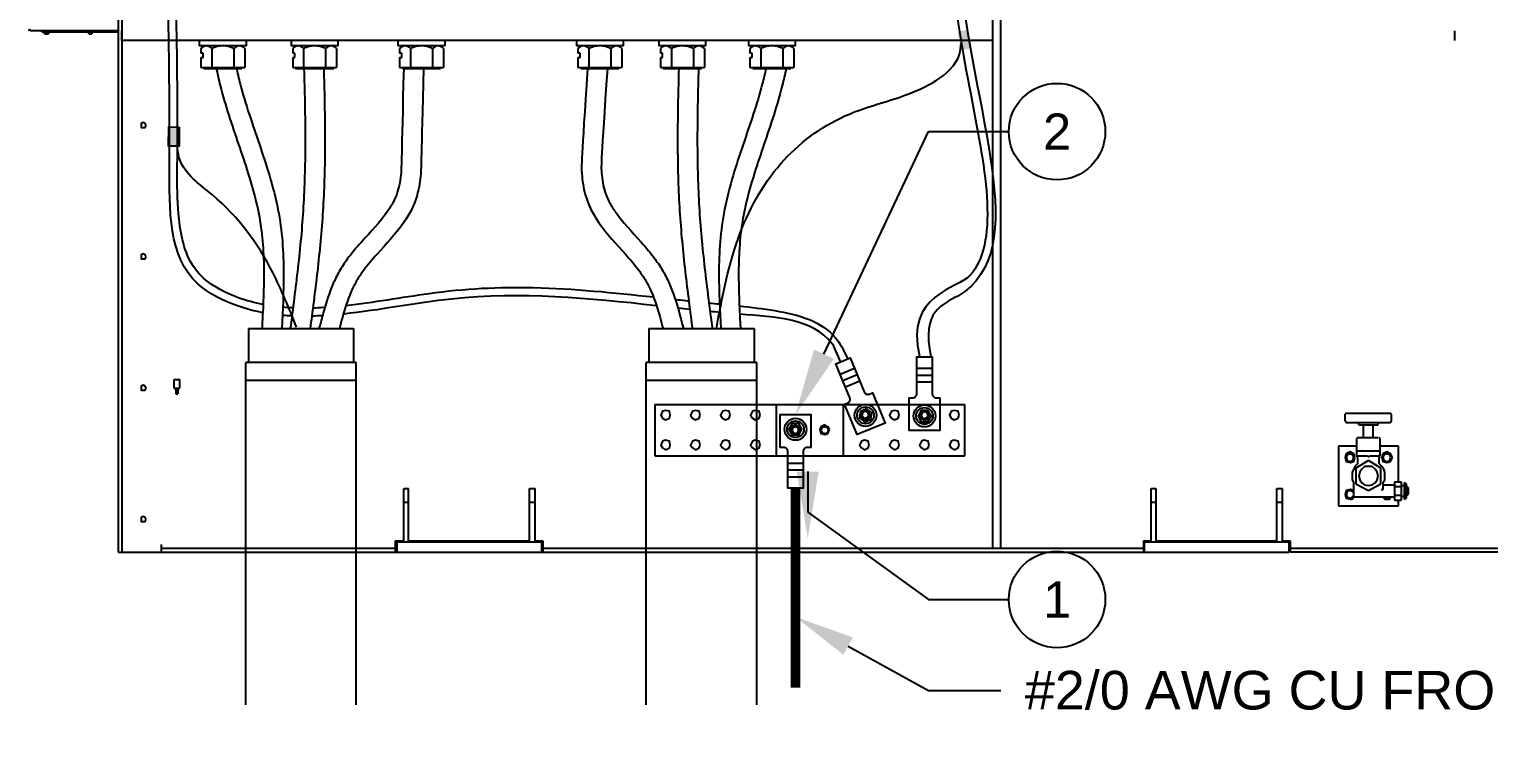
# Model space of a CAD drawing. Header units: feet. Extents: x 0.3 to 98.5, y -18.6 to 31.5.
# Drawn here: x 30.802 to 34.583, y 15.533 to 17.345 of the extents above; entities that cross this region are included whole.
import ezdxf
from ezdxf import colors
from ezdxf.entities.mleader import LeaderData, LeaderLine
from ezdxf.enums import TextEntityAlignment as Align
from ezdxf.math import Vec2, Vec3

# ---------------------------------------------------------------- set-up
doc = ezdxf.new("R2010")
doc.units = ezdxf.units.FT
doc.header["$MEASUREMENT"] = 0
doc.set_wipeout_variables(frame=1)
for name, color, linetype in [('6 IN SCH80 PVC PIPING', 4, 'Continuous'), ('E-CABL-ACMV', 1, 'AC_CABLE'), ('E-CABL-GND', 3, 'Continuous'), ('E-DETL', 1, 'Continuous'), ('G-ANNO-TEXT', 1, 'Continuous')]:
    doc.layers.add(name, color=color, linetype=linetype)
doc.styles.add('NEI-A', font='arial.ttf')
doc.styles.get("Standard").update_dxf_attribs({"font": 'arial.ttf'})
doc.linetypes.add('AC_CABLE', pattern='A,1,-0.2,["AC",Standard,S=0.1,R=0,X=-0.1,Y=-0.05],-0.2', length=1.4)

# ---------------------------------------------------------------- blocks, each defined once
blk = doc.blocks.new('one hole ground lug')
at = {"layer": 'E-DETL', "color": 4, "linetype": 'Continuous'}
blk.add_lwpolyline([(60.5814, 24.5405), (60.5639, 24.5405), (60.5639, 24.7044), (60.7161, 24.7044), (60.7161, 24.5405), (60.6986, 24.5405, 0.414214), (60.6786, 24.5205), (60.6786, 24.3362), (60.6014, 24.3362), (60.6014, 24.5205, 0.414214)], format="xyb", close=True, dxfattribs=at)
blk.add_lwpolyline([(60.6233, 24.6035), (60.656, 24.6035), (60.6724, 24.6319), (60.656, 24.6602), (60.6233, 24.6602), (60.6069, 24.6319)], close=True, dxfattribs=at)
for points in [[(60.6014, 24.4624), (60.6786, 24.4624)], [(60.6014, 24.4284), (60.6786, 24.4284)], [(60.6014, 24.3943), (60.6786, 24.3943)]]:
    blk.add_lwpolyline(points, dxfattribs=at)
for radius in [0.0551, 0.0418]:
    blk.add_circle((60.64, 24.6313), radius, dxfattribs=at)
blk = doc.blocks.new('_TagCircle')
at = {"color": 0, "linetype": 'ByBlock', "lineweight": -2, "transparency": 16777216}
blk.add_circle((0, 0), 0.125, dxfattribs=at)
at = {"color": 0, "transparency": 16777216, "style": 'NEI-A'}
blk.add_attdef('TAGNUMBER', text='', height=0.09375, dxfattribs=at).set_placement((0, -0.046875), align=Align.CENTER)

msp = doc.modelspace()

# ---------------------------------------------------------------- hatches: boundary and pattern name
at = {"layer": 'E-CABL-GND'}
h = msp.add_hatch(color=256, dxfattribs=at)
h.dxf.hatch_style = 1
edge = h.paths.add_edge_path()
edge.add_spline(control_points=[(33.21324, 17.30265), (33.22204, 17.30596), (33.23076, 17.30927), (33.23939, 17.3126)], knot_values=[5.7518725, 5.7518725, 5.7518725, 5.7518725, 5.7778348, 5.7778348, 5.7778348, 5.7778348], degree=3, periodic=0)
edge.add_line((33.23939, 17.3126), (33.2356, 17.33344))
edge.add_spline(control_points=[(33.2356, 17.33344), (33.22694, 17.33009), (33.21823, 17.32672), (33.20948, 17.32335)], knot_values=[5.755408, 5.755408, 5.755408, 5.755408, 5.7815777, 5.7815777, 5.7815777, 5.7815777], degree=3, periodic=0)
edge.add_line((33.20948, 17.32335), (33.21324, 17.30265))
edge = h.paths.add_edge_path()
edge.add_spline(control_points=[(33.20948, 17.32335), (33.21823, 17.32672), (33.22694, 17.33009), (33.2356, 17.33344)], knot_values=[5.755408, 5.755408, 5.755408, 5.755408, 5.7815777, 5.7815777, 5.7815777, 5.7815777], degree=3, periodic=0)
edge.add_line((33.2356, 17.33344), (33.23368, 17.34406))
edge.add_line((33.23368, 17.34406), (33.20667, 17.33882))
edge.add_line((33.20667, 17.33882), (33.20948, 17.32335))
edge = h.paths.add_edge_path()
edge.add_line((33.2425, 17.29546), (33.23939, 17.3126))
edge.add_spline(control_points=[(33.23939, 17.3126), (33.23076, 17.30927), (33.22204, 17.30596), (33.21324, 17.30265)], knot_values=[5.7518725, 5.7518725, 5.7518725, 5.7518725, 5.7778348, 5.7778348, 5.7778348, 5.7778348], degree=3, periodic=0)
edge.add_line((33.21324, 17.30265), (33.2155, 17.29022))
edge.add_line((33.2155, 17.29022), (33.2425, 17.29546))
h = msp.add_hatch(color=256, dxfattribs=at)
h.dxf.hatch_style = 1
edge = h.paths.add_edge_path()
edge.add_spline(control_points=[(31.16259, 17.05485), (31.17186, 17.05639), (31.18106, 17.05795), (31.19017, 17.05956)], knot_values=[5.7518725, 5.7518725, 5.7518725, 5.7518725, 5.7778348, 5.7778348, 5.7778348, 5.7778348], degree=3, periodic=0)
edge.add_line((31.19017, 17.05956), (31.19048, 17.08074))
edge.add_spline(control_points=[(31.19048, 17.08074), (31.18133, 17.07912), (31.17214, 17.0775), (31.1629, 17.07589)], knot_values=[5.755408, 5.755408, 5.755408, 5.755408, 5.7815777, 5.7815777, 5.7815777, 5.7815777], degree=3, periodic=0)
edge.add_line((31.1629, 17.07589), (31.16259, 17.05485))
edge = h.paths.add_edge_path()
edge.add_spline(control_points=[(31.1629, 17.07589), (31.17214, 17.0775), (31.18133, 17.07912), (31.19048, 17.08074)], knot_values=[5.755408, 5.755408, 5.755408, 5.755408, 5.7815777, 5.7815777, 5.7815777, 5.7815777], degree=3, periodic=0)
edge.add_line((31.19048, 17.08074), (31.19064, 17.09152))
edge.add_line((31.19064, 17.09152), (31.16313, 17.0916))
edge.add_line((31.16313, 17.0916), (31.1629, 17.07589))
edge = h.paths.add_edge_path()
edge.add_line((31.18991, 17.04213), (31.19017, 17.05956))
edge.add_spline(control_points=[(31.19017, 17.05956), (31.18106, 17.05795), (31.17186, 17.05639), (31.16259, 17.05485)], knot_values=[5.7518725, 5.7518725, 5.7518725, 5.7518725, 5.7778348, 5.7778348, 5.7778348, 5.7778348], degree=3, periodic=0)
edge.add_line((31.16259, 17.05485), (31.1624, 17.04221))
edge.add_line((31.1624, 17.04221), (31.18991, 17.04213))

# ---------------------------------------------------------------- linework, layer by layer
for p, q in [((31.24245, 17.31573), (31.24245, 17.30179)), ((31.36443, 17.30179), (31.24245, 17.30179)), ((31.25411, 17.30179), (31.24647, 17.29482)), ((31.24647, 17.29482), (31.24647, 17.28321)), ((31.25228, 17.28321), (31.24647, 17.28321)), ((31.25228, 17.2716), (31.25228, 17.28321)), ((31.27495, 17.29482), (31.27495, 17.24605)), ((31.33192, 17.29482), (31.33192, 17.24605)), ((31.3604, 17.29482), (31.35277, 17.30179)), ((31.3604, 17.29482), (31.3604, 17.24605)), ((31.36443, 17.30179), (31.36443, 17.31573)), ((31.48024, 17.31573), (31.48024, 17.30179)), ((31.60222, 17.30179), (31.48024, 17.30179)), ((31.4919, 17.30179), (31.48426, 17.29482)), ((31.48426, 17.29482), (31.48426, 17.28321)), ((31.49007, 17.28321), (31.48426, 17.28321)), ((31.49007, 17.2716), (31.49007, 17.28321)), ((31.51274, 17.29482), (31.51274, 17.24605)), ((31.56971, 17.29482), (31.56971, 17.24605)), ((31.59819, 17.29482), (31.59056, 17.30179)), ((31.59819, 17.29482), (31.59819, 17.24605)), ((31.60222, 17.30179), (31.60222, 17.31573)), ((31.75713, 17.31573), (31.75713, 17.30179)), ((31.87911, 17.30179), (31.75713, 17.30179)), ((31.76879, 17.30179), (31.76116, 17.29482)), ((31.76116, 17.29482), (31.76116, 17.28321)), ((31.76696, 17.28321), (31.76116, 17.28321)), ((31.76696, 17.2716), (31.76696, 17.28321)), ((31.78964, 17.29482), (31.78964, 17.24605)), ((31.8466, 17.29482), (31.8466, 17.24605)), ((31.87508, 17.29482), (31.86745, 17.30179)), ((31.87508, 17.29482), (31.87508, 17.24605)), ((31.87911, 17.30179), (31.87911, 17.31573)), ((32.21936, 17.31573), (32.21936, 17.30179)), ((32.34134, 17.30179), (32.21936, 17.30179)), ((32.23102, 17.30179), (32.22339, 17.29482)), ((32.22339, 17.29482), (32.22339, 17.28321)), ((32.2292, 17.28321), (32.22339, 17.28321)), ((32.2292, 17.2716), (32.2292, 17.28321)), ((32.25187, 17.29482), (32.25187, 17.24605)), ((32.30883, 17.29482), (32.30883, 17.24605)), ((32.33731, 17.29482), (32.32968, 17.30179)), ((32.33731, 17.29482), (32.33731, 17.24605)), ((32.34134, 17.30179), (32.34134, 17.31573)), ((32.43283, 17.31573), (32.43283, 17.30179)), ((32.55481, 17.30179), (32.43283, 17.30179)), ((32.44449, 17.30179), (32.43686, 17.29482)), ((32.43686, 17.29482), (32.43686, 17.28321)), ((32.44266, 17.28321), (32.43686, 17.28321)), ((32.44266, 17.2716), (32.44266, 17.28321)), ((32.46534, 17.29482), (32.46534, 17.24605)), ((32.5223, 17.29482), (32.5223, 17.24605)), ((32.55078, 17.29482), (32.54315, 17.30179)), ((32.55078, 17.29482), (32.55078, 17.24605)), ((32.55481, 17.30179), (32.55481, 17.31573)), ((32.66494, 17.31573), (32.66494, 17.30179)), ((32.78692, 17.30179), (32.66494, 17.30179)), ((32.6766, 17.30179), (32.66897, 17.29482)), ((32.66897, 17.29482), (32.66897, 17.28321)), ((32.67477, 17.28321), (32.66897, 17.28321)), ((32.67477, 17.2716), (32.67477, 17.28321)), ((32.69745, 17.29482), (32.69745, 17.24605)), ((32.75441, 17.29482), (32.75441, 17.24605)), ((32.78289, 17.29482), (32.77526, 17.30179)), ((32.78289, 17.29482), (32.78289, 17.24605)), ((32.78692, 17.30179), (32.78692, 17.31573)), ((31.24647, 17.2716), (31.24647, 17.24605)), ((31.24647, 17.2716), (31.25228, 17.2716)), ((31.24647, 17.24605), (31.3604, 17.24605)), ((31.25411, 17.24605), (31.25411, 17.24317)), ((31.35277, 17.24317), (31.35277, 17.24605)), ((31.48426, 17.2716), (31.48426, 17.24605)), ((31.48426, 17.2716), (31.49007, 17.2716)), ((31.48426, 17.24605), (31.59819, 17.24605)), ((31.4919, 17.24605), (31.4919, 17.24317)), ((31.59056, 17.24317), (31.59056, 17.24605)), ((31.76116, 17.2716), (31.76116, 17.24605)), ((31.76116, 17.2716), (31.76696, 17.2716)), ((31.76116, 17.24605), (31.87508, 17.24605)), ((31.76879, 17.24605), (31.76879, 17.24317)), ((31.86745, 17.24317), (31.86745, 17.24605)), ((32.22339, 17.2716), (32.22339, 17.24605)), ((32.22339, 17.2716), (32.2292, 17.2716)), ((32.22339, 17.24605), (32.33731, 17.24605)), ((32.23102, 17.24605), (32.23102, 17.24317)), ((32.32968, 17.24317), (32.32968, 17.24605)), ((32.43686, 17.2716), (32.43686, 17.24605)), ((32.43686, 17.2716), (32.44266, 17.2716)), ((32.43686, 17.24605), (32.55078, 17.24605)), ((32.44449, 17.24605), (32.44449, 17.24317)), ((32.54315, 17.24317), (32.54315, 17.24605)), ((32.66897, 17.2716), (32.66897, 17.24605)), ((32.66897, 17.2716), (32.67477, 17.2716)), ((32.66897, 17.24605), (32.78289, 17.24605)), ((32.6766, 17.24605), (32.6766, 17.24317)), ((32.77526, 17.24317), (32.77526, 17.24605)), ((31.25411, 17.24317), (31.35277, 17.24317)), ((31.4919, 17.24317), (31.59056, 17.24317)), ((31.76879, 17.24317), (31.86745, 17.24317)), ((32.23102, 17.24317), (32.32968, 17.24317)), ((32.44449, 17.24317), (32.54315, 17.24317)), ((32.6766, 17.24317), (32.77526, 17.24317))]:
    msp.add_line(p, q)
for centre, radius, start, end in [((31.26183, 17.28147), 0.02035, 93.14719, 138.99791), ((31.25844, 17.27911), 0.0228, 43.57895, 84.2759), ((31.30531, 17.23244), 0.06938, 91.54849, 115.94635), ((31.30214, 17.23481), 0.06699, 63.6118, 88.89337), ((31.34727, 17.28147), 0.02035, 93.14721, 138.99791), ((31.34388, 17.27911), 0.0228, 43.57899, 84.27588), ((31.49962, 17.28147), 0.02035, 93.14719, 138.99791), ((31.49623, 17.27911), 0.0228, 43.57895, 84.2759), ((31.5431, 17.23244), 0.06938, 91.54849, 115.94635), ((31.53993, 17.23481), 0.06699, 63.6118, 88.89337), ((31.58506, 17.28147), 0.02035, 93.14721, 138.99791), ((31.58167, 17.27911), 0.0228, 43.57899, 84.27588), ((31.77652, 17.28147), 0.02035, 93.14719, 138.99791), ((31.77313, 17.27911), 0.0228, 43.57895, 84.2759), ((31.82, 17.23244), 0.06938, 91.54849, 115.94635), ((31.81683, 17.23481), 0.06699, 63.6118, 88.89337), ((31.86196, 17.28147), 0.02035, 93.14721, 138.99791), ((31.85857, 17.27911), 0.0228, 43.57899, 84.27588), ((32.23875, 17.28147), 0.02035, 93.14719, 138.99791), ((32.23536, 17.27911), 0.0228, 43.57895, 84.2759), ((32.28223, 17.23244), 0.06938, 91.54849, 115.94635), ((32.27906, 17.23481), 0.06699, 63.6118, 88.89337), ((32.32419, 17.28147), 0.02035, 93.14721, 138.99791), ((32.3208, 17.27911), 0.0228, 43.57899, 84.27588), ((32.45221, 17.28147), 0.02035, 93.14719, 138.99791), ((32.44882, 17.27911), 0.0228, 43.57895, 84.2759), ((32.49569, 17.23244), 0.06938, 91.54849, 115.94635), ((32.49252, 17.23481), 0.06699, 63.6118, 88.89337), ((32.53766, 17.28147), 0.02035, 93.14721, 138.99791), ((32.53427, 17.27911), 0.0228, 43.57899, 84.27588), ((32.68432, 17.28147), 0.02035, 93.14719, 138.99791), ((32.68093, 17.27911), 0.0228, 43.57895, 84.2759), ((32.7278, 17.23244), 0.06938, 91.54849, 115.94635), ((32.72463, 17.23481), 0.06699, 63.6118, 88.89337), ((32.76977, 17.28147), 0.02035, 93.14721, 138.99791), ((32.76638, 17.27911), 0.0228, 43.57899, 84.27588)]:
    msp.add_arc(centre, radius, start, end)
at = {"layer": '6 IN SCH80 PVC PIPING'}
for p, q in [((31.36944, 16.56922), (31.64201, 16.56922)), ((31.36944, 16.56922), (31.36944, 16.48141)), ((31.64201, 16.56922), (31.64201, 16.48141)), ((32.4072, 16.56922), (32.67977, 16.56922)), ((32.4072, 16.56922), (32.4072, 16.48141)), ((32.67977, 16.56922), (32.67977, 16.48141)), ((31.3625, 15.59474), (31.3625, 16.48141)), ((31.64896, 16.48141), (31.3625, 16.48141)), ((31.64896, 15.59474), (31.64896, 16.48141)), ((32.68672, 16.48141), (32.40026, 16.48141)), ((31.3625, 16.43587), (31.64896, 16.43587))]:
    msp.add_line(p, q, dxfattribs=at)
at = {"layer": 'E-CABL-ACMV', "linetype": 'Continuous'}
for points, knots in [([(31.28596, 17.24605), (31.28908, 17.23027), (31.2926, 17.21454), (31.30312, 17.17292), (31.31074, 17.1473), (31.335, 17.07128), (31.35303, 17.02168), (31.37867, 16.93993), (31.38775, 16.90758), (31.39938, 16.85198), (31.40295, 16.82875), (31.40771, 16.78148), (31.40897, 16.75752), (31.41038, 16.68488), (31.40815, 16.63541), (31.40534, 16.58046), (31.40508, 16.5755), (31.40483, 16.57054), (31.40482, 16.57046), (31.40482, 16.57037), (31.40481, 16.57029), (31.40479, 16.56993), (31.40478, 16.56958), (31.40476, 16.56922)], [7.3534253, 7.3534253, 7.3534253, 7.3534253, 8.4426749, 8.4426749, 10.2559892, 10.2559892, 13.8826178, 13.8826178, 16.2771435, 16.2771435, 17.9963843, 17.9963843, 19.715625, 19.715625, 23.1541065, 23.1541065, 23.4946562, 23.4946562, 23.4946562, 23.5004596, 23.5004596, 23.5004596, 23.5248541, 23.5248541, 23.5248541, 23.5248541]), ([(31.33812, 17.24605), (31.34113, 17.23169), (31.3445, 17.2174), (31.35507, 17.1771), (31.36305, 17.15107), (31.3886, 17.07269), (31.40779, 17.02006), (31.43246, 16.93724), (31.44016, 16.90797), (31.45152, 16.85079), (31.45528, 16.82299), (31.45983, 16.76748), (31.46073, 16.73968), (31.46084, 16.66415), (31.45838, 16.61647), (31.45594, 16.56922)], [7.5954268, 7.5954268, 7.5954268, 7.5954268, 8.6469389, 8.6469389, 10.5632308, 10.5632308, 14.3958145, 14.3958145, 16.4502264, 16.4502264, 18.336369, 18.336369, 20.2225117, 20.2225117, 23.4644604, 23.4644604, 23.4644604, 23.4644604]), ([(31.51345, 17.24605), (31.51349, 17.24424), (31.51353, 17.24262), (31.5152, 17.18558), (31.51645, 17.13029), (31.51682, 17.02124), (31.51597, 16.96749), (31.51095, 16.86135), (31.50661, 16.80896), (31.49543, 16.70381), (31.48869, 16.65115), (31.48067, 16.58998), (31.47957, 16.58163), (31.47847, 16.57327), (31.47847, 16.57325), (31.47847, 16.57322), (31.47846, 16.5732), (31.47829, 16.57187), (31.47812, 16.57055), (31.47794, 16.56922)], [1.8111815, 1.8111815, 1.8111815, 1.8111815, 1.9233186, 1.9233186, 5.7699558, 5.7699558, 9.5327217, 9.5327217, 13.2266562, 13.2266562, 16.9205907, 16.9205907, 17.5047634, 17.5047634, 17.5047634, 17.5063609, 17.5063609, 17.5063609, 17.5990289, 17.5990289, 17.5990289, 17.5990289]), ([(31.56457, 17.24605), (31.5646, 17.24483), (31.56464, 17.24367), (31.56629, 17.18689), (31.56756, 17.13117), (31.56793, 17.02155), (31.5671, 16.96765), (31.56216, 16.86131), (31.55792, 16.80888), (31.54699, 16.70463), (31.54042, 16.65271), (31.53227, 16.59037), (31.53088, 16.57979), (31.52949, 16.56922)], [1.8431263, 1.8431263, 1.8431263, 1.8431263, 1.9228112, 1.9228112, 5.7684335, 5.7684335, 9.4815655, 9.4815655, 13.0932845, 13.0932845, 16.7050036, 16.7050036, 17.443802, 17.443802, 17.443802, 17.443802]), ([(31.77191, 17.24605), (31.7662, 17.00455), (31.76607, 16.98888), (31.76347, 16.95523), (31.76043, 16.93772), (31.75225, 16.91299), (31.74866, 16.90471), (31.73983, 16.88809), (31.73465, 16.87984), (31.71074, 16.84596), (31.68649, 16.8206), (31.64977, 16.77933), (31.63728, 16.76474), (31.61837, 16.73907), (31.61135, 16.72853), (31.59884, 16.70666), (31.59337, 16.69548), (31.57876, 16.66153), (31.57138, 16.63839), (31.56113, 16.60206), (31.55767, 16.58878), (31.55425, 16.57567), (31.55415, 16.57528), (31.55405, 16.57489), (31.55395, 16.57451), (31.55349, 16.57275), (31.55303, 16.57098), (31.55257, 16.56922)], [1.3327096, 1.3327096, 1.3327096, 1.3327096, 2.4563586, 2.4563586, 3.8698265, 3.8698265, 4.6431955, 4.6431955, 5.4165644, 5.4165644, 7.8239759, 7.8239759, 9.0689353, 9.0689353, 9.8692568, 9.8692568, 10.6695783, 10.6695783, 12.2702213, 12.2702213, 13.1976437, 13.1976437, 13.1976437, 13.2249945, 13.2249945, 13.2249945, 13.3496377, 13.3496377, 13.3496377, 13.3496377]), ([(31.82297, 17.24605), (31.81734, 17.00489), (31.81722, 16.98754), (31.81452, 16.95227), (31.81183, 16.93435), (31.80341, 16.90362), (31.79847, 16.89055), (31.78632, 16.86602), (31.77921, 16.85446), (31.75079, 16.81378), (31.72576, 16.78772), (31.69048, 16.74825), (31.67878, 16.73466), (31.66162, 16.71174), (31.65543, 16.70256), (31.64452, 16.68366), (31.63966, 16.67378), (31.62645, 16.64297), (31.61947, 16.62088), (31.61045, 16.58847), (31.60792, 16.57889), (31.60539, 16.56922)], [1.3321727, 1.3321727, 1.3321727, 1.3321727, 2.4508403, 2.4508403, 3.6210123, 3.6210123, 4.501696, 4.501696, 5.3823796, 5.3823796, 7.7462394, 7.7462394, 9.004627, 9.004627, 9.8430657, 9.8430657, 10.6815043, 10.6815043, 12.3583815, 12.3583815, 13.0453764, 13.0453764, 13.0453764, 13.0453764]), ([(32.24845, 17.24317), (32.23188, 17.00474), (32.23201, 16.98746), (32.2347, 16.95227), (32.23739, 16.93435), (32.24581, 16.90362), (32.25075, 16.89055), (32.2629, 16.86602), (32.27, 16.85446), (32.29843, 16.81378), (32.32345, 16.78772), (32.35874, 16.74825), (32.37044, 16.73466), (32.3876, 16.71174), (32.39379, 16.70256), (32.4047, 16.68366), (32.40956, 16.67378), (32.42277, 16.64297), (32.42975, 16.62088), (32.43877, 16.58847), (32.4413, 16.57889), (32.44382, 16.56922)], [1.3372251, 1.3372251, 1.3372251, 1.3372251, 2.4508403, 2.4508403, 3.6210123, 3.6210123, 4.501696, 4.501696, 5.3823796, 5.3823796, 7.7462394, 7.7462394, 9.004627, 9.004627, 9.8430657, 9.8430657, 10.6815043, 10.6815043, 12.3583815, 12.3583815, 13.0453764, 13.0453764, 13.0453764, 13.0453764]), ([(32.29966, 17.24317), (32.28302, 17.00441), (32.28315, 16.98881), (32.28574, 16.95523), (32.28879, 16.93772), (32.29697, 16.91299), (32.30055, 16.90471), (32.30938, 16.88809), (32.31457, 16.87984), (32.33848, 16.84596), (32.36273, 16.8206), (32.39944, 16.77933), (32.41194, 16.76474), (32.43085, 16.73907), (32.43787, 16.72853), (32.45038, 16.70666), (32.45584, 16.69548), (32.47046, 16.66153), (32.47784, 16.63839), (32.48809, 16.60206), (32.49155, 16.58878), (32.49496, 16.57567), (32.49506, 16.57528), (32.49517, 16.57489), (32.49527, 16.57451), (32.49573, 16.57275), (32.49618, 16.57098), (32.49664, 16.56922)], [1.3377813, 1.3377813, 1.3377813, 1.3377813, 2.4563586, 2.4563586, 3.8698265, 3.8698265, 4.6431955, 4.6431955, 5.4165644, 5.4165644, 7.8239759, 7.8239759, 9.0689353, 9.0689353, 9.8692568, 9.8692568, 10.6695783, 10.6695783, 12.2702213, 12.2702213, 13.1976437, 13.1976437, 13.1976437, 13.2249945, 13.2249945, 13.2249945, 13.3496377, 13.3496377, 13.3496377, 13.3496377]), ([(32.48457, 17.24317), (32.48456, 17.24295), (32.48455, 17.24274), (32.48292, 17.18689), (32.48166, 17.13117), (32.48129, 17.02155), (32.48212, 16.96765), (32.48705, 16.86131), (32.4913, 16.80888), (32.50222, 16.70463), (32.5088, 16.65271), (32.51694, 16.59037), (32.51833, 16.57979), (32.51973, 16.56922)], [1.9078234, 1.9078234, 1.9078234, 1.9078234, 1.9228112, 1.9228112, 5.7684335, 5.7684335, 9.4815655, 9.4815655, 13.0932845, 13.0932845, 16.7050036, 16.7050036, 17.443802, 17.443802, 17.443802, 17.443802]), ([(32.5357, 17.24317), (32.53568, 17.24244), (32.53566, 17.24172), (32.53402, 17.18558), (32.53276, 17.13029), (32.5324, 17.02124), (32.53325, 16.96749), (32.53827, 16.86135), (32.5426, 16.80896), (32.55379, 16.70381), (32.56053, 16.65115), (32.56855, 16.58998), (32.56964, 16.58163), (32.57074, 16.57327), (32.57075, 16.57325), (32.57075, 16.57322), (32.57075, 16.5732), (32.57093, 16.57187), (32.5711, 16.57055), (32.57128, 16.56922)], [1.8736426, 1.8736426, 1.8736426, 1.8736426, 1.9233186, 1.9233186, 5.7699558, 5.7699558, 9.5327217, 9.5327217, 13.2266562, 13.2266562, 16.9205907, 16.9205907, 17.5047634, 17.5047634, 17.5047634, 17.5063609, 17.5063609, 17.5063609, 17.5990289, 17.5990289, 17.5990289, 17.5990289]), ([(32.71049, 17.24317), (32.70763, 17.22978), (32.70447, 17.21644), (32.69415, 17.1771), (32.68616, 17.15107), (32.66061, 17.07269), (32.64143, 17.02006), (32.61676, 16.93724), (32.60906, 16.90797), (32.5977, 16.85079), (32.59394, 16.82299), (32.58939, 16.76748), (32.58849, 16.73968), (32.58838, 16.66415), (32.59084, 16.61647), (32.59328, 16.56922)], [7.665734, 7.665734, 7.665734, 7.665734, 8.6469389, 8.6469389, 10.5632308, 10.5632308, 14.3958145, 14.3958145, 16.4502264, 16.4502264, 18.336369, 18.336369, 20.2225117, 20.2225117, 23.4644604, 23.4644604, 23.4644604, 23.4644604]), ([(32.76268, 17.24317), (32.75971, 17.22835), (32.75638, 17.21359), (32.7461, 17.17292), (32.73848, 17.1473), (32.71421, 17.07128), (32.69619, 17.02168), (32.67055, 16.93993), (32.66147, 16.90758), (32.64984, 16.85198), (32.64627, 16.82875), (32.64151, 16.78148), (32.64025, 16.75752), (32.63884, 16.68488), (32.64107, 16.63541), (32.64388, 16.58046), (32.64414, 16.5755), (32.64439, 16.57054), (32.6444, 16.57046), (32.6444, 16.57037), (32.64441, 16.57029), (32.64442, 16.56993), (32.64444, 16.56958), (32.64446, 16.56922)], [7.4196885, 7.4196885, 7.4196885, 7.4196885, 8.4426749, 8.4426749, 10.2559892, 10.2559892, 13.8826178, 13.8826178, 16.2771435, 16.2771435, 17.9963843, 17.9963843, 19.715625, 19.715625, 23.1541065, 23.1541065, 23.4946562, 23.4946562, 23.4946562, 23.5004596, 23.5004596, 23.5004596, 23.5248541, 23.5248541, 23.5248541, 23.5248541])]:
    msp.add_open_spline(points, degree=3, knots=knots, dxfattribs=at)
at = {"layer": 'E-CABL-GND'}
msp.add_lwpolyline([(31.19064, 17.09152), (31.18991, 17.04213), (31.1624, 17.04221), (31.16313, 17.0916)], close=True, dxfattribs=at)
for points, knots in [([(31.40684, 16.6106), (31.36972, 16.61755), (31.311, 16.63589), (31.16186, 16.72652), (31.17029, 17.20635), (31.15372, 17.65566), (31.15859, 18.04254), (31.15988, 18.14541)], [5.1937906, 5.1937906, 5.1937906, 5.1937906, 5.3091562, 5.3810399, 5.698412, 6.5436913, 6.849874, 6.849874, 6.849874, 6.849874]), ([(31.40778, 16.6316), (31.38583, 16.63586), (31.36432, 16.6417), (31.29927, 16.66568), (31.25624, 16.68999), (31.20707, 16.75769), (31.1951, 16.80265), (31.18238, 16.92507), (31.18617, 17.00607), (31.186, 17.15629), (31.18535, 17.22861), (31.18264, 17.44047), (31.17984, 17.57488), (31.17741, 17.85112), (31.1788, 17.99551), (31.18063, 18.14129)], [5.1969591, 5.1969591, 5.1969591, 5.1969591, 5.268368, 5.268368, 5.418147, 5.418147, 5.567926, 5.567926, 5.7789869, 5.7789869, 5.9900478, 5.9900478, 6.4121696, 6.4121696, 6.8460448, 6.8460448, 6.8460448, 6.8460448]), ([(32.77665, 18.07786), (32.81162, 18.0806), (32.92436, 18.0886), (33.25823, 18.09994), (33.1251, 17.38269), (33.4423, 16.69989), (33.11327, 16.61678), (33.13744, 16.49651)], [1.6562193, 1.6562193, 1.6562193, 1.6562193, 1.7533787, 1.9660396, 2.5434287, 3.3939212, 3.5619751, 3.5619751, 3.5619751, 3.5619751]), ([(32.77698, 18.05715), (32.82019, 18.06055), (32.8638, 18.06354), (32.97194, 18.06904), (33.03444, 18.06862), (33.11848, 18.03994), (33.14196, 18.01238), (33.17469, 17.92635), (33.18144, 17.86858), (33.18764, 17.71406), (33.18417, 17.61091), (33.20765, 17.28066), (33.27607, 17.05783), (33.28718, 16.81223), (33.27488, 16.74703), (33.20765, 16.67167), (33.06985, 16.65988), (33.10831, 16.49797)], [1.6546298, 1.6546298, 1.6546298, 1.6546298, 1.7750504, 1.7750504, 1.9512353, 1.9512353, 2.1274202, 2.1274202, 2.3036051, 2.3036051, 2.5403019, 2.5403019, 3.0549434, 3.0549434, 3.3206229, 3.3206229, 3.5630675, 3.5630675, 3.5630675, 3.5630675]), ([(32.41928, 16.65038), (32.31584, 16.66169), (32.21328, 16.67226), (32.02026, 16.67689), (31.92982, 16.67247), (31.76552, 16.64971), (31.69302, 16.63654), (31.62231, 16.62875)], [4.1799427, 4.1799427, 4.1799427, 4.1799427, 4.4982499, 4.4982499, 4.76631844, 4.76631844, 4.9761579, 4.9761579, 4.9761579, 4.9761579]), ([(32.42695, 16.62861), (32.25067, 16.64792), (31.99224, 16.6745), (31.70876, 16.61675), (31.61568, 16.60711)], [4.16975373, 4.16975373, 4.16975373, 4.16975373, 4.71218804, 4.9848524, 4.9848524, 4.9848524, 4.9848524]), ([(32.51046, 16.64044), (32.50803, 16.6407), (32.50561, 16.64096), (32.49399, 16.64221), (32.48481, 16.6432), (32.47563, 16.6442)], [4.086722088, 4.086722088, 4.086722088, 4.086722088, 4.094126124, 4.094126124, 4.122242364, 4.122242364, 4.122242364, 4.122242364]), ([(31.56734, 16.62391), (31.5662, 16.62383), (31.56506, 16.62376), (31.55472, 16.62315), (31.54556, 16.62274), (31.53645, 16.62248)], [5.030951551, 5.030951551, 5.030951551, 5.030951551, 5.034386984, 5.034386984, 5.062161285, 5.062161285, 5.062161285, 5.062161285]), ([(32.64158, 16.62818), (32.67226, 16.62461), (32.73359, 16.61747), (32.82084, 16.59883), (32.89066, 16.55616), (32.91213, 16.51182), (32.92145, 16.49277), (32.92222, 16.4912)], [0, 0, 0, 0, 0.09262141, 0.1851036, 0.26749235, 0.3252948, 0.33048378, 0.33048378, 0.33048378, 0.33048378]), ([(32.90363, 16.48353), (32.88845, 16.52093), (32.83904, 16.59467), (32.73576, 16.59926), (32.64256, 16.60686)], [3.65308936, 3.65308936, 3.65308936, 3.65308936, 3.67427951, 3.95175411, 3.95175411, 3.95175411, 3.95175411])]:
    msp.add_open_spline(points, degree=3, knots=knots, dxfattribs=at)
for points in [[(32.58189, 16.56931), (32.64391, 16.81725), (32.75825, 17.00707), (32.92686, 17.12523), (33.07028, 17.17365), (33.15167, 17.21239), (33.21175, 17.28019), (33.21578, 17.30873)], [(31.49445, 16.57291), (31.43266, 16.71458), (31.27637, 16.9156), (31.19156, 17.00763), (31.1855, 17.06696)]]:
    msp.add_spline(points, degree=3, dxfattribs=at)
for points in [[(31.48226, 16.60209), (31.47403, 16.60247), (31.46584, 16.60301), (31.45768, 16.60372)], [(31.48496, 16.62279), (31.47613, 16.62318), (31.46736, 16.62375), (31.45864, 16.62453)], [(31.56139, 16.60272), (31.55215, 16.6022), (31.54293, 16.60182), (31.53374, 16.6016)], [(32.51318, 16.61923), (32.50286, 16.62033), (32.49256, 16.62144), (32.48227, 16.62256)], [(32.59078, 16.63231), (32.58139, 16.6332), (32.57203, 16.63411), (32.56268, 16.63504)], [(32.59117, 16.61138), (32.58257, 16.61219), (32.57399, 16.61302), (32.56542, 16.61386)]]:
    msp.add_open_spline(points, degree=3, dxfattribs=at)
at = {"layer": 'E-DETL', "linetype": 'Continuous'}
for p, q in [((34.27372, 16.24009), (34.30123, 16.24009)), ((31.74973, 16.01997), (31.74973, 15.98995)), ((32.13246, 16.01997), (32.13246, 15.98995)), ((33.68837, 16.01997), (33.68837, 15.98995)), ((34.06859, 16.01997), (34.06859, 15.98995)), ((34.78902, 15.98995), (34.06859, 15.98995))]:
    msp.add_line(p, q, dxfattribs=at)
for points in [[(31.03181, 20.1624), (31.03181, 15.98995)], [(31.04181, 20.1624), (31.04181, 15.98995)], [(33.29814, 15.99995), (33.29814, 20.13489)], [(33.31815, 20.13489), (33.31815, 15.99995)], [(30.80167, 17.34575), (30.80417, 17.34074)], [(30.80167, 17.34074), (30.80167, 17.34324), (30.80417, 17.34324)], [(31.03181, 17.34074), (30.80417, 17.34074)], [(30.83419, 17.33824), (30.83419, 17.34074)], [(30.83419, 17.33824), (31.03181, 17.33824)], [(30.83919, 17.33824), (30.8417, 17.33324)], [(30.8417, 17.33324), (30.8517, 17.33324)], [(30.8517, 17.33324), (30.8542, 17.33824)], [(30.95176, 17.33824), (30.95676, 17.33324)], [(30.95676, 17.33324), (30.96427, 17.33324)], [(30.96427, 17.33324), (30.96677, 17.33824)], [(31.04189, 17.31573), (31.04189, 17.34074)], [(34.49385, 17.34074), (34.49385, 17.31573)], [(33.29814, 17.31573), (31.04189, 17.31573)], [(31.10435, 17.0956), (31.10185, 17.1006), (31.09685, 17.1031), (31.09184, 17.1006), (31.09184, 17.0906), (31.10185, 17.0906), (31.10435, 17.0956)], [(31.10435, 16.7554), (31.10185, 16.7604), (31.09685, 16.7629), (31.09184, 16.7604), (31.09184, 16.75039), (31.10185, 16.75039), (31.10435, 16.7554)], [(31.10435, 16.4152), (31.10185, 16.4202), (31.09685, 16.4227), (31.09184, 16.4202), (31.09184, 16.41019), (31.10185, 16.41019), (31.10435, 16.4152)], [(31.17689, 16.43771), (31.1919, 16.43771)], [(31.17689, 16.4152), (31.17689, 16.43771)], [(31.17689, 16.4152), (31.1919, 16.4152)], [(31.17939, 16.4152), (31.1819, 16.41019)], [(31.1819, 16.4152), (31.1819, 16.40019)], [(31.1869, 16.4152), (31.1869, 16.40019)], [(31.1869, 16.41019), (31.1894, 16.4152)], [(31.1919, 16.4152), (31.1919, 16.43771)], [(31.1819, 16.40019), (31.1869, 16.40019)], [(32.73781, 16.24009), (32.73781, 16.37267)], [(32.91041, 16.37267), (32.91041, 16.24009)], [(32.97795, 16.34516), (32.97545, 16.35516), (32.96545, 16.35766), (32.95794, 16.35516), (32.95294, 16.34516), (32.95794, 16.33765), (32.96545, 16.33265), (32.97545, 16.33765), (32.97795, 16.34516)], [(32.95418, 16.34503), (32.95919, 16.33752), (32.96669, 16.33252), (32.9767, 16.33752), (32.9792, 16.34503), (32.9767, 16.35503), (32.96669, 16.35753), (32.95919, 16.35503), (32.95418, 16.34503)], [(32.97169, 16.35503), (32.96669, 16.35753), (32.95919, 16.35253), (32.95668, 16.34503), (32.95919, 16.33752), (32.96669, 16.33502), (32.97419, 16.33752), (32.9792, 16.34503), (32.9792, 16.34753)], [(32.95919, 16.34503), (32.96169, 16.34002), (32.96669, 16.33752), (32.97419, 16.34002), (32.9767, 16.34503), (32.97419, 16.35253), (32.96669, 16.35503), (32.96169, 16.35253), (32.95919, 16.34503)], [(33.0555, 16.34516), (33.053, 16.35516), (33.04299, 16.35766), (33.03549, 16.35516), (33.03048, 16.34516), (33.03549, 16.33765), (33.04299, 16.33265), (33.053, 16.33765), (33.0555, 16.34516)], [(33.10772, 16.3441), (33.11272, 16.33659), (33.12023, 16.33159), (33.13023, 16.33659), (33.13273, 16.3441), (33.13023, 16.3541), (33.12023, 16.3566), (33.11272, 16.3541), (33.10772, 16.3441)], [(33.13304, 16.34516), (33.13054, 16.35516), (33.12054, 16.35766), (33.11303, 16.35516), (33.10803, 16.34516), (33.11303, 16.33765), (33.12054, 16.33265), (33.13054, 16.33765), (33.13304, 16.34516)], [(33.12523, 16.3541), (33.12023, 16.3566), (33.11272, 16.3516), (33.11022, 16.3441), (33.11272, 16.33659), (33.12023, 16.33409), (33.12773, 16.33659), (33.13273, 16.3441), (33.13273, 16.3466)], [(33.11272, 16.3441), (33.11522, 16.33909), (33.12023, 16.33659), (33.12773, 16.33909), (33.13023, 16.3441), (33.12773, 16.3516), (33.12023, 16.3541), (33.11522, 16.3516), (33.11272, 16.3441)], [(33.21059, 16.34516), (33.20809, 16.35516), (33.19808, 16.35766), (33.19058, 16.35516), (33.18558, 16.34516), (33.19058, 16.33765), (33.19808, 16.33265), (33.20809, 16.33765), (33.21059, 16.34516)], [(33.2256, 16.24009), (33.2256, 16.37267)], [(34.21368, 16.35016), (34.21118, 16.34766)], [(34.21118, 16.33015), (34.21118, 16.34766)], [(34.21368, 16.35016), (34.32875, 16.35016)], [(34.33125, 16.34766), (34.32875, 16.35016)], [(34.33125, 16.33015), (34.33125, 16.34766)], [(32.80035, 16.30763), (32.79535, 16.31514), (32.78784, 16.32014), (32.77784, 16.31514), (32.77533, 16.30763), (32.77784, 16.29763), (32.78784, 16.29513), (32.79535, 16.29763), (32.80035, 16.30763)], [(32.78284, 16.29763), (32.78784, 16.29513), (32.79535, 16.30013), (32.79785, 16.30763), (32.79535, 16.31514), (32.78784, 16.31764), (32.78034, 16.31514), (32.77533, 16.30763), (32.77533, 16.30513)], [(32.79535, 16.30763), (32.79284, 16.31264), (32.78784, 16.31514), (32.78034, 16.31264), (32.77784, 16.30763), (32.78034, 16.30013), (32.78784, 16.29763), (32.79284, 16.30013), (32.79535, 16.30763)], [(32.87539, 16.30763), (32.87039, 16.31514), (32.86289, 16.32014), (32.85288, 16.31514), (32.85038, 16.30763), (32.85288, 16.29763), (32.86289, 16.29513), (32.87039, 16.29763), (32.87539, 16.30763)], [(32.86038, 16.29763), (32.86289, 16.29513), (32.87039, 16.30013), (32.87289, 16.30763), (32.87039, 16.31514), (32.86289, 16.31764), (32.85538, 16.31514), (32.85288, 16.30763), (32.85288, 16.30513)], [(32.87289, 16.30763), (32.87039, 16.31264), (32.86289, 16.31514), (32.85538, 16.31264), (32.85288, 16.30763), (32.85538, 16.30013), (32.86289, 16.29763), (32.87039, 16.30013)], [(34.21118, 16.33015), (34.21368, 16.32514)], [(34.32875, 16.32514), (34.21368, 16.32514)], [(34.2462, 16.32014), (34.2462, 16.32514)], [(34.2462, 16.32014), (34.29623, 16.32014)], [(34.25871, 16.28762), (34.25871, 16.32014)], [(34.28372, 16.28762), (34.28372, 16.32014)], [(34.29623, 16.32014), (34.29623, 16.32514)], [(34.32875, 16.32514), (34.33125, 16.33015)], [(32.97795, 16.26761), (32.97545, 16.27762), (32.96545, 16.28012), (32.95794, 16.27762), (32.95294, 16.26761), (32.95794, 16.26011), (32.96545, 16.2551), (32.97545, 16.26011), (32.97795, 16.26761)], [(33.0555, 16.26761), (33.053, 16.27762), (33.04299, 16.28012), (33.03549, 16.27762), (33.03048, 16.26761), (33.03549, 16.26011), (33.04299, 16.2551), (33.053, 16.26011), (33.0555, 16.26761)], [(33.13304, 16.26761), (33.13054, 16.27762), (33.12054, 16.28012), (33.11303, 16.27762), (33.10803, 16.26761), (33.11303, 16.26011), (33.12054, 16.2551), (33.13054, 16.26011), (33.13304, 16.26761)], [(33.21059, 16.26761), (33.20809, 16.27762), (33.19808, 16.28012), (33.19058, 16.27762), (33.18558, 16.26761), (33.19058, 16.26011), (33.19808, 16.2551), (33.20809, 16.26011), (33.21059, 16.26761)], [(34.2412, 16.26511), (34.19367, 16.26511)], [(34.19367, 16.26511), (34.19367, 16.11002)], [(34.2437, 16.28762), (34.2412, 16.28512)], [(34.2412, 16.24009), (34.2412, 16.28512)], [(34.2437, 16.28762), (34.29623, 16.28762)], [(34.30123, 16.28512), (34.29873, 16.28762)], [(34.30123, 16.24009), (34.30123, 16.28512)], [(34.34876, 16.26511), (34.30123, 16.26511)], [(34.34876, 16.17255), (34.34876, 16.26511)], [(34.23619, 16.23509), (34.23369, 16.2451), (34.22369, 16.2501), (34.21368, 16.2451), (34.21118, 16.23509), (34.21368, 16.22509), (34.22369, 16.22258), (34.23369, 16.22509), (34.23619, 16.23509)], [(34.23369, 16.23509), (34.23119, 16.2426), (34.22369, 16.2451), (34.21618, 16.2426), (34.21368, 16.23509), (34.21618, 16.22759), (34.22369, 16.22509), (34.23119, 16.22759), (34.23369, 16.23509)], [(34.27121, 16.22759), (34.23869, 16.20758)], [(34.2412, 16.2526), (34.30123, 16.2526)], [(34.2412, 16.24009), (34.26871, 16.24009)], [(34.2437, 16.23509), (34.2412, 16.24009)], [(34.2437, 16.22008), (34.2437, 16.23509)], [(34.26871, 16.24009), (34.27121, 16.23759), (34.27372, 16.24009)], [(34.30373, 16.20758), (34.27121, 16.22759)], [(34.30123, 16.23759), (34.29873, 16.23509)], [(34.29873, 16.22008), (34.29873, 16.23509)], [(34.33375, 16.23509), (34.32875, 16.2451), (34.31874, 16.2501), (34.30874, 16.2451), (34.30623, 16.23509), (34.30874, 16.22509), (34.31874, 16.22258), (34.32875, 16.22509), (34.33375, 16.23509)], [(34.32875, 16.23509), (34.32625, 16.2426), (34.31874, 16.2451), (34.31124, 16.2426), (34.30874, 16.23509), (34.31124, 16.22759), (34.31874, 16.22509), (34.32625, 16.22759), (34.32875, 16.23509)], [(34.2437, 16.22008), (34.23619, 16.21258), (34.23369, 16.20507), (34.22869, 16.19757), (34.22869, 16.17756), (34.23369, 16.17005)], [(34.23869, 16.20758), (34.23869, 16.16755)], [(34.29623, 16.18756), (34.29373, 16.19757), (34.28872, 16.20507), (34.28122, 16.21258), (34.26121, 16.21258), (34.2537, 16.20507), (34.2487, 16.19757), (34.2462, 16.18756), (34.2487, 16.17756), (34.2537, 16.17005), (34.26121, 16.16505), (34.27121, 16.16255), (34.28122, 16.16505), (34.28872, 16.17005), (34.29373, 16.17756), (34.29623, 16.18756)], [(34.30874, 16.17005), (34.31374, 16.17756), (34.31374, 16.19757), (34.31124, 16.20507), (34.30623, 16.21258), (34.29873, 16.22008)], [(34.30373, 16.16755), (34.30373, 16.20758)], [(31.77224, 16.15504), (31.78475, 16.15504)], [(31.77224, 16.01746), (31.77224, 16.15504)], [(31.78475, 16.01746), (31.78475, 16.15504)], [(32.09743, 16.15504), (32.11244, 16.15504)], [(32.09743, 16.01746), (32.09743, 16.15504)], [(32.11244, 16.01746), (32.11244, 16.15504)], [(33.70838, 16.15504), (33.72089, 16.15504)], [(33.70838, 16.01746), (33.70838, 16.15504)], [(33.72089, 16.01746), (33.72089, 16.15504)], [(34.03357, 16.15504), (34.04858, 16.15504)], [(34.03357, 16.01746), (34.03357, 16.15504)], [(34.04858, 16.01746), (34.04858, 16.15504)], [(34.23369, 16.15004), (34.22369, 16.15254), (34.21368, 16.15004), (34.21118, 16.14004), (34.21368, 16.13003), (34.22369, 16.12753), (34.22869, 16.12753), (34.23369, 16.13253)], [(34.23369, 16.14504), (34.22369, 16.15004), (34.21618, 16.14754), (34.21368, 16.14004), (34.21618, 16.13253), (34.22369, 16.13003), (34.22869, 16.13253), (34.23369, 16.13753)], [(34.23369, 16.13503), (34.23369, 16.17005)], [(34.23869, 16.16755), (34.27121, 16.15004)], [(34.27121, 16.15004), (34.30373, 16.16755)], [(34.30874, 16.17005), (34.30874, 16.15254), (34.30623, 16.15254), (34.30623, 16.15004)], [(34.30874, 16.16505), (34.33875, 16.16505)], [(34.33875, 16.17255), (34.35626, 16.17255)], [(34.33875, 16.17255), (34.33875, 16.12503)], [(34.33875, 16.16005), (34.35626, 16.16005)], [(34.35626, 16.17255), (34.35626, 16.12503)], [(34.35626, 16.16255), (34.36377, 16.16255)], [(34.36377, 16.17005), (34.36377, 16.12753)], [(34.36877, 16.16755), (34.36377, 16.17005)], [(34.36877, 16.16755), (34.36877, 16.13003)], [(34.37377, 16.15755), (34.36877, 16.16255)], [(34.37377, 16.15755), (34.37377, 16.14004)], [(31.77224, 16.12002), (31.78475, 16.12002)], [(32.09743, 16.12002), (32.11244, 16.12002)], [(33.70838, 16.12002), (33.72089, 16.12002)], [(34.03357, 16.12002), (34.04858, 16.12002)], [(34.19367, 16.11002), (34.34876, 16.11002)], [(34.23369, 16.13503), (34.23619, 16.13253)], [(34.33875, 16.13253), (34.23619, 16.13253)], [(34.30874, 16.13253), (34.31374, 16.12753), (34.32625, 16.12753), (34.32875, 16.13253)], [(34.31374, 16.13253), (34.31874, 16.13003), (34.32374, 16.13253)], [(34.33875, 16.13753), (34.35626, 16.13753)], [(34.33875, 16.12503), (34.35626, 16.12503)], [(34.34876, 16.11002), (34.34876, 16.12503)], [(34.35626, 16.13503), (34.36377, 16.13503)], [(34.36377, 16.12753), (34.36877, 16.13003)], [(34.36877, 16.13503), (34.37377, 16.14004)], [(31.10435, 16.075), (31.10185, 16.08), (31.09685, 16.0825), (31.09184, 16.08), (31.09184, 16.06999), (31.10185, 16.06999), (31.10435, 16.075)], [(31.14437, 15.98995), (31.14437, 16.00996)], [(31.74973, 15.99995), (31.14437, 15.99995)], [(31.74973, 16.01997), (31.77224, 16.01997)], [(31.75473, 16.01746), (32.12995, 16.01746)], [(31.75473, 15.98995), (31.75473, 16.01746)], [(31.78475, 16.01997), (32.09743, 16.01997)], [(31.78725, 16.01746), (31.78725, 16.01997)], [(31.80226, 16.01746), (31.80226, 16.01997)], [(31.80476, 16.01997), (31.80476, 16.01746)], [(32.07992, 16.01997), (32.07992, 16.01746)], [(32.09493, 16.01997), (32.09493, 16.01746)], [(32.11244, 16.01997), (32.13246, 16.01997)], [(32.12995, 15.98995), (32.12995, 16.01746)], [(33.68837, 16.01997), (33.70838, 16.01997)], [(33.69087, 16.01746), (34.06609, 16.01746)], [(33.69087, 15.98995), (33.69087, 16.01746)], [(33.72089, 16.01997), (34.03357, 16.01997)], [(33.72339, 16.01746), (33.72339, 16.01997)], [(33.72589, 16.01746), (33.72589, 16.01997)], [(33.7384, 16.01746), (33.7384, 16.01997)], [(33.7409, 16.01997), (33.7409, 16.01746)], [(34.01606, 16.01746), (34.01606, 16.01997)], [(34.01857, 16.01997), (34.01857, 16.01746)], [(34.03107, 16.01997), (34.03107, 16.01746)], [(34.04858, 16.01997), (34.06859, 16.01997)], [(34.06609, 15.98995), (34.06609, 16.01746)], [(34.67395, 15.99995), (34.06859, 15.99995)]]:
    msp.add_lwpolyline(points, dxfattribs=at)

# ---------------------------------------------------------------- block references
at = {"layer": 'E-CABL-GND', "xscale": 0.5184000000000001, "yscale": 0.5184000000000001, "zscale": 0.5184000000000001}
for p, rotation in [((57.15718, 40.13866), 202.4219466062664), ((64.55697, 29.11199), 180)]:
    msp.add_blockref('one hole ground lug', p, dxfattribs=dict(at, rotation=rotation))
msp.add_blockref('one hole ground lug', (1.3511, 3.53974), dxfattribs=at)

# ---------------------------------------------------------------- leaders
at = {"layer": 'G-ANNO-TEXT'}
ml = msp.add_multileader_block('Standard', dxfattribs=at)
ml.set_content('_TagCircle', color=256)
ml.set_attribute('TAGNUMBER', '2', width=0)
ml.set_leader_properties()
ml.build(insert=Vec2(0, 0))
ml.multileader.update_dxf_attribs({"dogleg_length": 0.20776, "arrow_head_size": 0.17313})
ctx = ml.context
ctx.base_point, ctx.char_height, ctx.arrow_head_size, ctx.landing_gap_size, ctx.plane_origin = Vec3(33.33954, 17.07964), 0.1, 0.17313, 0.0625, Vec3(32.58054, 15.18039)
notes = []
notes.append((ctx, [(0, (1, 1, 0), (33.13179, 17.07964), (1, 0), 0.20776, [(0, [(32.78687, 16.34649)], 0, [])])]))
ctx.block.insert = Vec3(33.46454, 17.07964)
ml = msp.add_multileader_mtext('Standard', dxfattribs=at)
ml.set_content('#2/0 AWG CU FROM GROUND RING', color=256, style='NEI-A')
ml.set_leader_properties()
ml.build(insert=Vec2(0, 0))
ml.multileader.update_dxf_attribs({"dogleg_length": 0.20776, "arrow_head_size": 0.15582})
ctx = ml.context
ctx.base_point, ctx.char_height, ctx.arrow_head_size, ctx.landing_gap_size, ctx.plane_origin = Vec3(33.31877, 15.63189), 0.1, 0.15582, 0.06233, Vec3(35.33571, 18.70112)
notes.append((ctx, [(1, (1, 1, 0), (33.13179, 15.63189), (1, 0), 0.18698, [(0, [(32.78687, 15.82243)], 0, [])])]))
ctx.mtext.insert, ctx.mtext.width, ctx.mtext.defined_height, ctx.mtext.line_spacing_style, ctx.mtext.flow_direction = Vec3(33.3811, 15.68275), 2.3750791, 0.41333, 2, 5
ctx.mtext.has_bg_fill, ctx.mtext.bg_color, ctx.mtext.bg_scale_factor, ctx.mtext.bg_transparency, ctx.mtext.use_window_bg_color = 1, -1073741824, 1.5, 0, 1
for ctx, leaders in notes:
    for number, flags, end, landing, length, lines in leaders:
        leader = LeaderData()
        leader.index, (leader.has_last_leader_line, leader.has_dogleg_vector, leader.attachment_direction) = number, flags
        leader.last_leader_point, leader.dogleg_vector, leader.dogleg_length = Vec3(end), Vec3(landing), length
        for number, points, colour, breaks in lines:
            line = LeaderLine()
            line.index, line.vertices, line.color, line.breaks = number, Vec3.list(points), colors.encode_raw_color(colour), breaks
            leader.lines.append(line)
        ctx.leaders.append(leader)

# ---------------------------------------------------------------- wipeouts: each hides what was drawn before it
msp.add_wipeout([(32.40026, 16.43587), (32.68672, 16.43587), (32.68672, 15.99996), (32.40026, 15.99996)]).dxf.layer = '6 IN SCH80 PVC PIPING'

# ---------------------------------------------------------------- next in the draw order: linework, layer by layer
at = {"layer": '6 IN SCH80 PVC PIPING'}
for p, q in [((32.40026, 15.59474), (32.40026, 16.48141)), ((32.68672, 15.59474), (32.68672, 16.48141)), ((32.40026, 16.43587), (32.68672, 16.43587))]:
    msp.add_line(p, q, dxfattribs=at)
at = {"layer": 'E-CABL-GND', "const_width": 0.025, "flags": 128}
msp.add_lwpolyline([(32.78687, 16.15565), (32.78687, 15.6397)], dxfattribs=at)
at = {"layer": 'E-DETL', "linetype": 'Continuous'}
msp.add_line((33.68837, 15.99995), (32.13246, 15.99995), dxfattribs=at)
for points in [[(32.42263, 16.37267), (33.2256, 16.37267)], [(32.42263, 16.37267), (32.42263, 16.24009)], [(32.46265, 16.34516), (32.46015, 16.35516), (32.45014, 16.35766), (32.44264, 16.35516), (32.43764, 16.34516), (32.44264, 16.33765), (32.45014, 16.33265), (32.46015, 16.33765), (32.46265, 16.34516)], [(32.5402, 16.34516), (32.53769, 16.35516), (32.52769, 16.35766), (32.52018, 16.35516), (32.51518, 16.34516), (32.52018, 16.33765), (32.52769, 16.33265), (32.53769, 16.33765), (32.5402, 16.34516)], [(32.61774, 16.34516), (32.61524, 16.35516), (32.60523, 16.35766), (32.59773, 16.35516), (32.59273, 16.34516), (32.59773, 16.33765), (32.60523, 16.33265), (32.61524, 16.33765), (32.61774, 16.34516)], [(32.69529, 16.34516), (32.69279, 16.35516), (32.68278, 16.35766), (32.67527, 16.35516), (32.67027, 16.34516), (32.67527, 16.33765), (32.68278, 16.33265), (32.69279, 16.33765), (32.69529, 16.34516)], [(32.46265, 16.26761), (32.46015, 16.27762), (32.45014, 16.28012), (32.44264, 16.27762), (32.43764, 16.26761), (32.44264, 16.26011), (32.45014, 16.2551), (32.46015, 16.26011), (32.46265, 16.26761)], [(32.5402, 16.26761), (32.53769, 16.27762), (32.52769, 16.28012), (32.52018, 16.27762), (32.51518, 16.26761), (32.52018, 16.26011), (32.52769, 16.2551), (32.53769, 16.26011), (32.5402, 16.26761)], [(32.61774, 16.26761), (32.61524, 16.27762), (32.60523, 16.28012), (32.59773, 16.27762), (32.59273, 16.26761), (32.59773, 16.26011), (32.60523, 16.2551), (32.61524, 16.26011), (32.61774, 16.26761)], [(32.69529, 16.26761), (32.69279, 16.27762), (32.68278, 16.28012), (32.67527, 16.27762), (32.67027, 16.26761), (32.67527, 16.26011), (32.68278, 16.2551), (32.69279, 16.26011), (32.69529, 16.26761)], [(32.42263, 16.24009), (33.2256, 16.24009)], [(31.03181, 15.98995), (34.06609, 15.98995)]]:
    msp.add_lwpolyline(points, dxfattribs=at)

# ---------------------------------------------------------------- next in the draw order: leaders
at = {"layer": 'G-ANNO-TEXT'}
ml = msp.add_multileader_block('Standard', dxfattribs=at)
ml.set_content('_TagCircle', color=256)
ml.set_attribute('TAGNUMBER', '1', width=0)
ml.set_leader_properties()
ml.build(insert=Vec2(0, 0))
ml.multileader.update_dxf_attribs({"dogleg_length": 0.20776, "arrow_head_size": 0.17313})
ctx = ml.context
ctx.base_point, ctx.char_height, ctx.arrow_head_size, ctx.landing_gap_size, ctx.plane_origin = Vec3(33.33954, 15.86762), 0.1, 0.17313, 0.0625, Vec3(33.47843, 14.9264)
notes = []
notes.append((ctx, [(0, (1, 1, 0), (33.13179, 15.86762), (1, 0), 0.20776, [(1, [(32.81858, 16.02587), (32.81858, 16.09378)], 0, [])])]))
ctx.block.insert = Vec3(33.46454, 15.86762)
for ctx, leaders in notes:
    for number, flags, end, landing, length, lines in leaders:
        leader = LeaderData()
        leader.index, (leader.has_last_leader_line, leader.has_dogleg_vector, leader.attachment_direction) = number, flags
        leader.last_leader_point, leader.dogleg_vector, leader.dogleg_length = Vec3(end), Vec3(landing), length
        for number, points, colour, breaks in lines:
            line = LeaderLine()
            line.index, line.vertices, line.color, line.breaks = number, Vec3.list(points), colors.encode_raw_color(colour), breaks
            leader.lines.append(line)
        ctx.leaders.append(leader)

doc.saveas('drawing.dxf')
